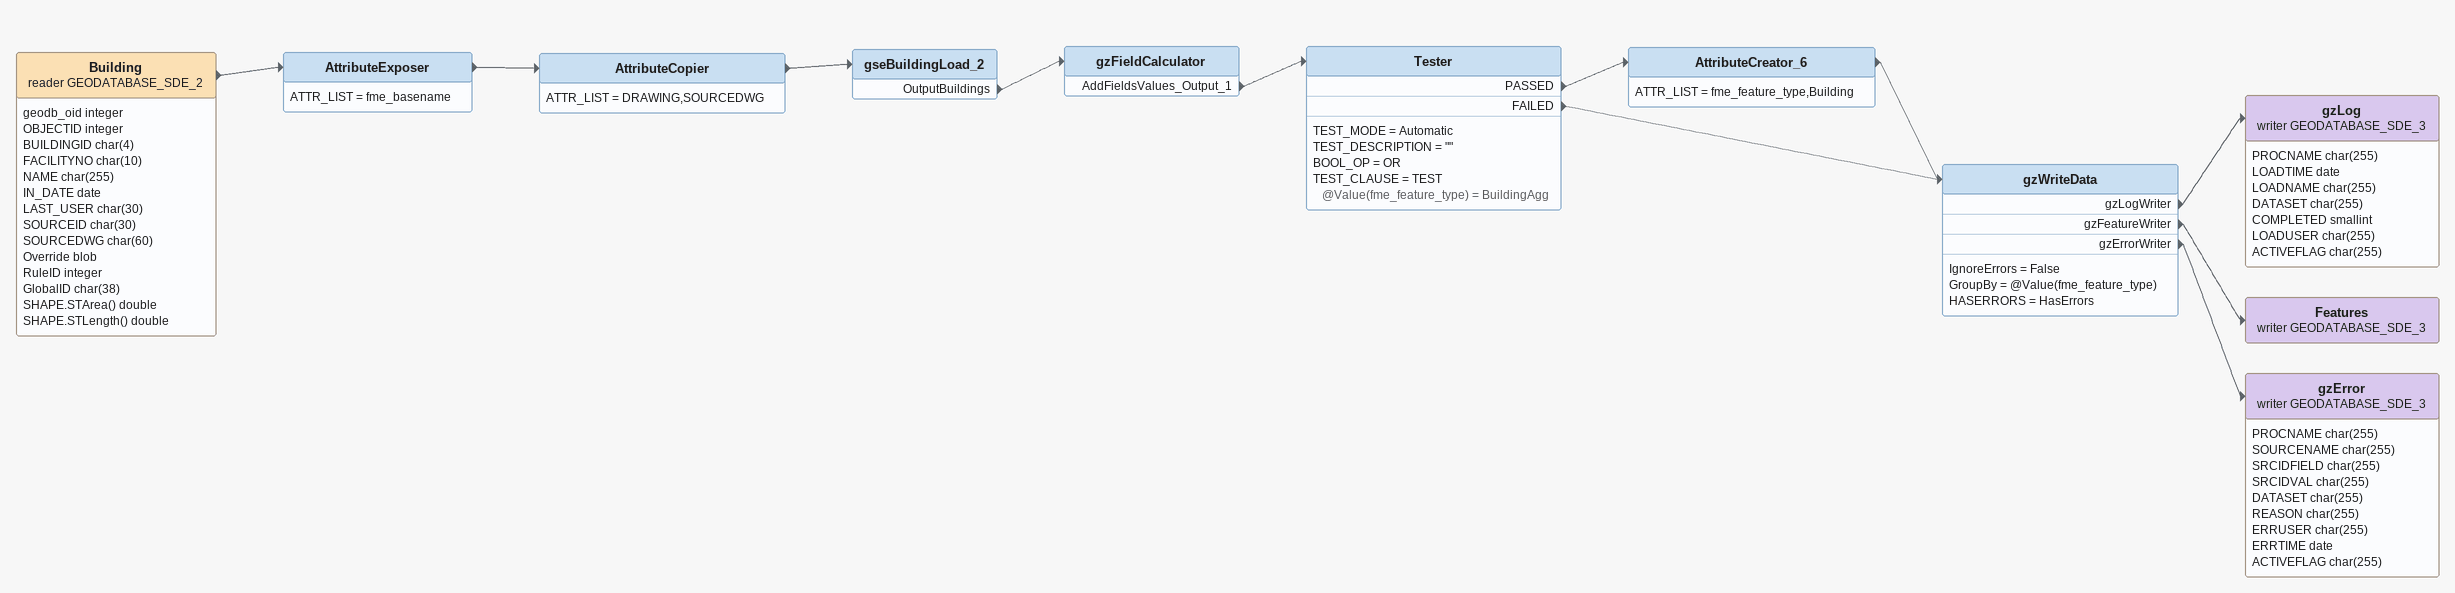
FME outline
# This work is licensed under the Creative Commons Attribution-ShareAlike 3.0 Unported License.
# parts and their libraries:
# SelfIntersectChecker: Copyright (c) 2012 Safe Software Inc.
Building (reader GEODATABASE_SDE_2)
    attributes: geodb_oid integer, OBJECTID integer, BUILDINGID char(4), FACILITYNO char(10), NAME char(255), IN_DATE date, LAST_USER char(30), SOURCEID char(30), SOURCEDWG char(60), Override blob, RuleID integer, GlobalID char(38), SHAPE.STArea() double, SHAPE.STLength() double
    -> AttributeExposer
AttributeExposer
    ATTR_LIST = fme_basename
    -> AttributeCopier
AttributeCopier
    ATTR_LIST = DRAWING,SOURCEDWG
    -> gseBuildingLoad_2
gseBuildingLoad_2
    OutputBuildings -> gzFieldCalculator
gzFieldCalculator
    AddFieldsValues_Output_1 -> Tester
Tester
    TEST_MODE = Automatic
    TEST_DESCRIPTION = ""
    BOOL_OP = OR
    TEST_CLAUSE = TEST @Value(fme_feature_type) = BuildingAgg
    PASSED -> AttributeCreator_6
    FAILED -> gzWriteData
AttributeCreator_6
    ATTR_LIST = fme_feature_type,Building
    -> gzWriteData
gzWriteData
    IgnoreErrors = False
    GroupBy = @Value(fme_feature_type)
    HASERRORS = HasErrors
    gzLogWriter -> gzLog (writer GEODATABASE_SDE_3)
    gzFeatureWriter -> Features (writer GEODATABASE_SDE_3)
    gzErrorWriter -> gzError (writer GEODATABASE_SDE_3)
gzLog (writer GEODATABASE_SDE_3)
    attributes: PROCNAME char(255), LOADTIME date, LOADNAME char(255), DATASET char(255), COMPLETED smallint, LOADUSER char(255), ACTIVEFLAG char(255)
Features (writer GEODATABASE_SDE_3)
gzError (writer GEODATABASE_SDE_3)
    attributes: PROCNAME char(255), SOURCENAME char(255), SRCIDFIELD char(255), SRCIDVAL char(255), DATASET char(255), REASON char(255), ERRUSER char(255), ERRTIME date, ACTIVEFLAG char(255)
